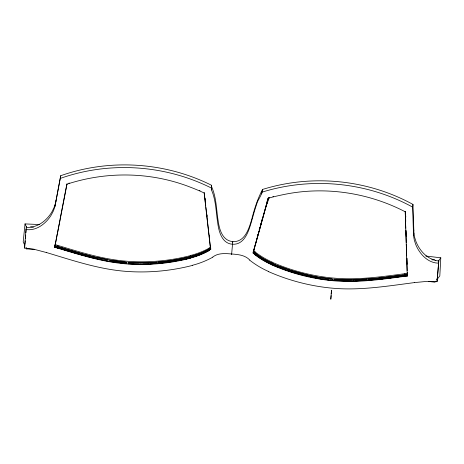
<?xml version="1.0" encoding="UTF-8"?>
<svg xmlns="http://www.w3.org/2000/svg" width="464" height="464" viewBox="0 0 464 464"><rect width="100%" height="100%" fill="white"/><g stroke="black" fill="none" stroke-linecap="round" stroke-linejoin="round"><path stroke-width="0.7" d="M425.842 256.024L440.8 257.816L439.808 275.883L437.349 279.102L438.822 260.559L437.001 281.7L426.81 281.404L414.613 282.57M46.499 252.555L34.643 249.435L24.534 248.072L26.007 229.483L26.355 226.931L26.529 227.169M24.975 244.313L25.247 240.839M25.433 238.519L25.711 235.045M25.897 232.725L26.17 229.245M26.262 228.085L26.355 226.931M139.2 264.091L128.186 263.627L130.633 263.877M128.215 263.958L128.348 262.427L141.659 262.902M231.652 253.994L232.766 241.576C244.986 242.37 249.116 228.317 251.836 218.944C254.417 208.771 257.659 198.679 262.543 189.451C312.139 173.994 367.407 179.458 412.966 204.427L413.911 233.073L414.636 237.33L416.017 241.634A37.485 36.743 7.7 0 0 419.178 247.828C422.756 253.402 427.976 258.355 434.565 259.962A7.325 2.256 3.1 0 0 435.748 260.49M232.719 242.185L232.766 241.576M321.326 278.939L332.265 280.36L329.817 280.117M332.299 280.598L332.433 279.067L321.488 277.733M331.197 293.828L331.516 290.226L330.803 299.228L331.122 295.626M39.417 224.547L25.021 223.915L23.2 241.918L24.882 245.473M34.226 249.238L26.5 248.901L26.622 247.741M24.534 248.072L24.801 246.071M26.007 229.483L26.953 229.605A21.1 20.683 7.7 0 0 29.041 229.738C36.053 229.709 42.375 225.666 46.997 220.667A37.485 36.743 7.7 0 0 51.33 214.902L53.482 210.737L54.932 206.497L60.738 175.711C109.742 158.415 165.155 162.04 211.596 185.298L211.451 189.863C216.05 200.32 215.951 211.978 217.738 223.085C218.869 231.681 221.937 243.467 232.377 244.238M55.518 203.464L55.877 200.796M54.932 206.497L60.738 175.711M190.449 258.199C170.955 263.233 150.632 265.275 130.523 264.184A179.904 176.355 7.7 0 1 126.73 263.923C102.034 262.073 78.323 254.371 54.758 247.26L55.547 242.829M54.978 245.665L55.378 243.322M57.478 248.083L57.53 247.683M57.693 246.477L57.838 245.421M211.451 189.863L211.596 185.298M208.812 250.641L210.644 249.174L209.119 235.747M254.69 254.382L253.1 253.06L254.869 246.483M232.435 244.244C244.644 245.009 248.756 230.973 251.476 221.612C253.1 215.963 254.574 210.273 256.499 204.717C257.526 199.874 261.539 196.168 262.027 191.29M261.667 193.958L262.543 189.451M253.1 253.06L268.441 197.757M407.166 272.774L405.211 211.306M438.474 263.111L437.523 263.076A21.1 20.683 7.7 0 1 435.441 262.873C428.521 261.702 422.924 256.691 419.149 251.007A37.485 36.743 7.7 0 1 415.779 244.615L414.317 240.155L413.552 235.735L412.606 207.095L412.966 204.427M404.48 276.376L404.533 275.976M404.695 274.769L404.84 273.708M271.626 264.816C290.058 272.942 309.795 278.249 329.834 280.436A179.904 176.355 7.7 0 0 333.616 280.79C358.278 282.97 382.904 279.206 407.293 275.999L407.346 275.593M413.453 232.644L413.813 229.982M413.552 235.735L413.911 233.073M437.001 281.7L437.361 279.038L436.792 278.98M55.61 242.498L57.159 234.175M57.304 233.763L60.036 219.663M60.088 219.06L66.886 184.005M55.396 244.093L67.019 183.999M55.448 242.956L55.703 241.68M54.758 247.26L55.344 244.348M257.282 236.675L257.856 234.616M258.233 233.247L258.808 231.188M259.19 229.819L259.765 227.76M260.53 225.017L261.104 222.958M261.481 221.589L262.056 219.53M267.026 201.701L267.792 198.957M253.506 250.78L254.266 248.043M254.458 247.358L255.223 244.627M255.409 243.942L256.174 241.205M256.366 240.52L257.126 237.783M257.317 237.098L258.083 234.361M258.268 233.676L258.842 231.623M259.225 230.254L261.702 221.357M261.893 220.673L262.653 217.935M262.844 217.256L263.61 214.519M263.801 213.834L264.561 211.097M264.753 210.412L265.512 207.675M265.704 206.99L266.469 204.253M266.661 203.568L268.186 198.093M255.061 245.798L264.596 211.572M264.787 210.888L268.412 197.879M55.291 203.829L53.905 207.918L51.864 211.944A37.485 36.743 7.7 0 1 47.769 217.546C43.355 222.471 37.41 226.519 30.659 227.029A7.325 2.262 5.8 0 1 29.377 227.36L28.559 227.424A2.813 0.87 5.8 0 1 27.353 227.383L26.61 227.273L25.021 223.915M269.01 198.285L265.367 208.081M440.8 257.816L438.48 260.855L437.726 260.838A2.813 0.864 3.1 0 1 436.537 260.687L435.766 260.484M435.748 281.207L434.983 282.205L428.73 281.457M436.856 279.543L437.274 279.2A8.857 2.726 3.1 0 0 436.914 279.148M405.298 211.381L405.31 214.507M54.549 246.088L55.001 245.758L62.425 248.008M209.705 248.71L210.227 248.402M209.542 249.91L210.064 249.603M209.171 247.979L210.505 247.19M209.026 249.035L210.679 248.06M210.482 248.246L210.894 248.199M208.864 250.241L210.517 249.267M209.287 250.061L205.117 252.352A72.343 70.917 7.7 0 1 199.033 255.032L186.07 259.04L170.41 261.957M210.32 249.452L210.894 249.388M212.761 257.039C218.155 252.805 225.388 253.437 231.71 253.994M209.189 249.011L205.279 251.146A72.343 70.917 7.7 0 1 199.195 253.825L187.601 257.497M253.141 251.674L258.274 255.467A72.343 70.917 7.7 0 0 263.854 259.098L276.341 265.292L291.479 270.715M54.514 247.097L60.778 248.762M60.378 178.379C109.376 161.083 164.795 164.708 211.236 187.961M68.834 183.193L69.351 183.031M67.007 184.167C106.94 171.088 151.229 171.86 190.431 187.201A201.77 197.786 7.7 0 1 202.542 192.229L204.154 192.954L210.586 249.591M190.808 255.531C171.315 260.571 150.991 262.607 130.883 261.522A179.904 176.355 7.7 0 1 127.09 261.261C102.393 259.411 78.683 251.708 55.117 244.592M190.663 256.592L180.096 259.086L167.249 261.197M190.501 257.798L187.653 258.564A126.225 123.731 7.7 0 1 184.144 259.405L163.949 262.781M192.595 265.373C172.272 270.645 151.078 272.774 130.111 271.637A187.52 183.819 7.7 0 1 126.156 271.365C98.78 269.317 72.622 260.362 46.499 252.549M262.177 192.113C311.773 176.662 367.047 182.126 412.606 207.095M269.277 197.536L269.694 197.42M268.383 198.192L270.089 197.734A201.77 197.786 7.7 0 1 282.837 194.735C324.017 185.931 367.848 192.38 405.147 211.735M272.896 196.579L273.441 196.44M187.259 257.584L170.572 260.756M169.882 260.762L158.172 262.102M169.72 261.969L158.009 263.308M399.742 275.43L395.943 276.022M402.572 275.053L396.714 275.923M399.788 275.517L407.612 274.642M402.856 275.106L406.702 274.595M399.579 276.631L395.78 277.223M401.702 276.353L396.552 277.124M399.626 276.718L407.212 275.616M401.928 276.411L407.612 275.883M414.613 282.564L401.29 284.339C378.694 287.355 355.836 290.255 333.013 288.231A187.52 183.819 7.7 0 1 329.063 287.854C308.171 285.58 287.593 280.041 268.378 271.55M253.095 252.787L258.112 256.673A72.343 70.917 7.7 0 0 263.691 260.304L273.917 265.524M395.49 275.987L392.909 276.416M396.906 275.802L393.884 276.289M395.328 277.194L392.747 277.617M396.743 277.008L393.721 277.495M394.075 276.173L392.26 276.498M393.205 277.466L392.097 277.704M391.372 276.521L389.998 276.788M390.966 276.666L392.039 276.434M391.616 276.579L392.701 276.353M391.21 277.721L389.209 278.069M391.877 277.64L389.835 277.988M391.129 277.826L392.538 277.553M388.745 276.944L390.044 276.689M389.371 276.863L390.705 276.608M388.583 278.145L389.882 277.895M166.773 261.255L163.328 261.667M388.71 276.857L385.613 277.327M389.377 276.776L386.866 277.176M387.887 278.145L385.451 278.533M388.548 278.058L386.703 278.377M387.956 278.226L389.215 277.977M386.715 277.101L384.987 277.402M386.553 278.307L384.824 278.609M384.72 277.344L381.855 277.768M385.387 277.263L383.734 277.553M384.557 278.545L382.319 278.905M385.224 278.47L383.571 278.754M383.392 277.501L379.97 277.982M383.229 278.702L381.692 278.974M381.46 277.721L379.372 278.046M381.298 278.928L379.807 279.189M381.93 278.852L380.439 279.113M163.554 262.821L149.663 263.987M162.939 261.708L149.826 262.781M379.21 279.253L380.033 279.067M378.775 278.116L379.564 277.936M378.612 279.316L379.401 279.142M377.574 278.243L378.293 278.075M378.177 278.18L378.931 278.006M378.131 279.276L354.838 280.958M378.769 279.212L367.308 280.384M376.977 278.307L377.661 278.139M377.029 278.209L368.051 279.131M376.397 278.272L353.197 279.798M157.128 262.195L142.494 262.984M156.965 263.401L155.133 263.552M366.885 279.224L365.725 279.311M366.722 280.424L353.034 280.998M154.216 263.616L142.332 264.19M365.139 279.351L353.034 279.891L340.541 279.624M148.967 262.734L131.614 262.723M148.805 263.941L139.971 264.19M354.015 281.068L352.437 281.01M352.46 279.902L333.749 279.177M352.298 281.103L333.587 280.384M351.724 281.109L333.61 280.476M141.497 264.103L131.451 263.923M339.903 279.688L333.686 279.264M431.764 259.794L434.565 259.962M130.796 262.676L128.342 262.514M126.916 263.627L111.116 261.696M126.997 262.415L110.716 260.397M231.461 253.976L231.82 254.005M126.95 262.322L111.882 260.495L95.92 257.288M126.788 263.523L106.592 260.896L96.35 258.634M231.559 253.982C237.968 254.463 245.114 255.014 249.777 260.06M332.427 279.154L319.22 277.373M30.659 227.029L33.454 227.319M329.005 280.03L319.058 278.58M320.711 277.71L306.745 274.839M320.549 278.91L303.903 275.378M110.554 261.603L108.854 261.307M318.379 277.327L311.785 276.068M318.217 278.528L298.242 273.957M109.585 260.205L110.148 260.304M107.886 259.904L95.323 257.149M107.161 261L107.723 261.104M106.395 260.768L96.953 258.773M232.737 241.576C222.302 240.804 219.228 229.013 218.097 220.423C216.317 209.316 216.41 197.658 211.81 187.195M311.182 275.941L298.404 272.751M95.752 258.494L96.425 258.744M95.857 258.61L93.368 257.92M95.451 257.271L93.531 256.714M95.288 258.477L92.771 257.769M94.882 257.137L92.933 256.569M305.846 274.618L290.441 270.303L277.861 265.831A126.225 123.731 7.7 0 1 274.531 264.434L271.84 263.21M92.336 256.418L93.183 256.72M92.174 257.624L93.015 257.926M92.614 256.58L85.074 254.521M92.452 257.787L82.459 255.049M92.046 256.441L84.46 254.353M91.884 257.642L81.844 254.881M302.882 275.117L285.772 270.031L271.678 264.416M83.851 254.185L84.5 254.458M83.236 254.017L83.92 254.301M83.334 254.139L80.777 253.332M82.754 253.982L78.938 252.81M82.012 255.02L80.614 254.533M81.432 254.858L80.005 254.365M298.027 272.646L295.788 272.008M297.865 273.847L295.353 273.128M80.376 253.315L78.294 252.625M80.214 254.516L78.776 254.017M79.605 254.347L78.132 253.831M78.555 252.793L77.007 252.254M77.946 252.619L75.719 251.882M78.393 253.999L76.844 253.46M77.784 253.825L75.557 253.083M76.734 252.271L74.431 251.505M76.572 253.477L74.269 252.712M75.522 251.917L73.144 251.128M75.359 253.124L72.981 252.329M295.237 271.846L291.937 270.86M295.075 273.052L294.524 272.89M74.31 251.563L71.856 250.746M74.147 252.77L71.694 251.952M73.097 251.21L70.569 250.369M72.935 252.41L69.762 251.378M71.885 250.85L69.931 250.177M71.41 251.964L68.481 250.995M294.066 272.751L291.769 272.061M70.632 250.479L68.643 249.789M69.693 250.2L66.59 249.174M69.844 251.494L67.796 250.786M68.133 249.731L63.852 248.35M68.591 251.123L65.743 250.171M67.657 250.838L64.374 249.76M66.137 249.133L62.483 247.933M63.91 248.46L59.746 247.103M65.233 250.113L60.952 248.721M64.49 249.887L54.943 246.894M55.744 245.984L59.456 247.109M291.317 271.921L275.854 266.359M275.529 266.22L274.236 265.663M199.485 190.414L200.001 190.634M271.985 262.154C290.423 270.274 310.161 275.581 330.194 277.768A179.904 176.355 7.7 0 0 333.976 278.127C358.637 280.302 383.264 276.538 407.653 273.337L407.508 274.404L407.438 272.6M253.657 250.56L255.049 251.714M253.431 251.546L254.904 252.776M253.269 252.752L254.742 253.982M25.978 247.793L26.5 248.901M204.206 193.001L204.438 194.236M205.187 198.557L205.343 199.967M207.031 214.803L207.193 216.212M209.357 235.289L209.519 236.698M204.218 192.647L205.343 202.542M205.424 203.244L205.749 206.074M205.906 207.483L206.231 210.314M206.306 211.016L208.556 230.805M208.638 231.507L209.038 235.045M407.23 272.704L407.293 275.999M405.739 215.928L405.78 217.158M405.553 215.812L405.739 221.421M406.046 230.77L406.232 236.379M406.516 244.951L406.679 249.893M406.957 258.297L407.154 264.271M405.35 215.748L405.762 228.213M405.826 230.086L406.238 242.55M406.29 244.163L406.679 256.024M406.748 258.001L407.16 270.634M268.424 271.44A87.186 85.463 7.7 0 1 249.684 260.176M272.032 262.044A79.57 78.004 7.7 0 1 254.956 251.83M271.672 264.706A79.57 78.004 7.7 0 1 254.597 254.498M212.837 257.172A87.186 85.463 7.7 0 1 192.56 265.257M209.247 248.107A79.57 78.004 7.7 0 1 190.774 255.42M208.881 250.769A79.57 78.004 7.7 0 1 190.414 258.083M208.939 250.369A79.57 78.004 7.7 0 1 190.472 257.682M209.102 249.162A79.57 78.004 7.7 0 1 190.634 256.476M271.73 264.306A79.57 78.004 7.7 0 1 254.649 254.092M271.892 263.105A79.57 78.004 7.7 0 1 254.811 252.892"/></g></svg>
